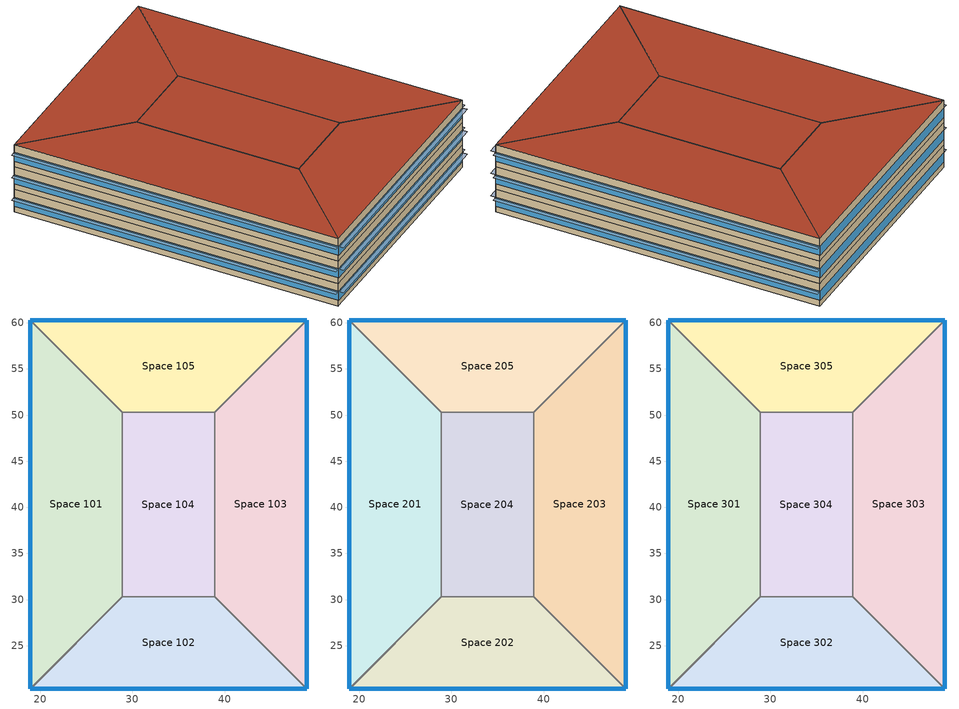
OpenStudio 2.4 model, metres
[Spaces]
Space 101
 floor ground: 18.91,60.31 28.91,50.31 28.91,30.31 18.91,20.31 z0
 wall outside: 18.91,60.31 18.91,20.31 z0:3
 wall to Space 104: 28.91,30.31 28.91,50.31 z0:3
 wall to Space 102: 18.91,20.31 28.91,30.31 z0:3
 wall to Space 105: 28.91,50.31 18.91,60.31 z0:3
 window: 18.91,60.28 18.91,20.33 z0.76:1.96
Space 102
 floor ground: 38.91,30.31 48.91,20.31 18.91,20.31 28.91,30.31 z0
 wall outside: 18.91,20.31 48.91,20.31 z0:3
 wall to Space 104: 38.91,30.31 28.91,30.31 z0:3
 wall to Space 103: 48.91,20.31 38.91,30.31 z0:3
 window: 18.93,20.31 48.88,20.31 z0.76:1.96
Space 103
 floor ground: 48.91,60.31 48.91,20.31 38.91,30.31 38.91,50.31 z0
 wall outside: 48.91,20.31 48.91,60.31 z0:3
 wall to Space 104: 38.91,50.31 38.91,30.31 z0:3
 wall to Space 105: 48.91,60.31 38.91,50.31 z0:3
 window: 48.91,20.33 48.91,60.28 z0.76:1.96
Space 104
 floor ground: 38.91,50.31 38.91,30.31 28.91,30.31 28.91,50.31 z0
 wall to Space 105: 38.91,50.31 28.91,50.31 z0:3
Space 105
 floor ground: 48.91,60.31 38.91,50.31 28.91,50.31 18.91,60.31 z0
 wall outside: 48.91,60.31 18.91,60.31 z0:3
 window: 48.88,60.31 18.93,60.31 z0.76:1.96
Space 201
 floor to Space 101: 18.91,60.31 28.91,50.31 28.91,30.31 18.91,20.31 z3
 wall outside: 18.91,60.31 18.91,20.31 z3:6
 wall to Space 204: 28.91,30.31 28.91,50.31 z3:6
 wall to Space 202: 18.91,20.31 28.91,30.31 z3:6
 wall to Space 205: 28.91,50.31 18.91,60.31 z3:6
 window: 18.91,60.28 18.91,20.33 z3.76:4.96
Space 202
 floor to Space 102: 38.91,30.31 48.91,20.31 18.91,20.31 28.91,30.31 z3
 wall outside: 18.91,20.31 48.91,20.31 z3:6
 wall to Space 204: 38.91,30.31 28.91,30.31 z3:6
 wall to Space 203: 48.91,20.31 38.91,30.31 z3:6
 window: 18.93,20.31 48.88,20.31 z3.76:4.96
Space 203
 floor to Space 103: 48.91,60.31 48.91,20.31 38.91,30.31 38.91,50.31 z3
 wall outside: 48.91,20.31 48.91,60.31 z3:6
 wall to Space 204: 38.91,50.31 38.91,30.31 z3:6
 wall to Space 205: 48.91,60.31 38.91,50.31 z3:6
 window: 48.91,20.33 48.91,60.28 z3.76:4.96
Space 204
 floor to Space 104: 38.91,50.31 38.91,30.31 28.91,30.31 28.91,50.31 z3
 wall to Space 205: 38.91,50.31 28.91,50.31 z3:6
Space 205
 floor to Space 105: 48.91,60.31 38.91,50.31 28.91,50.31 18.91,60.31 z3
 wall outside: 48.91,60.31 18.91,60.31 z3:6
 window: 48.88,60.31 18.93,60.31 z3.76:4.96
Space 301
 floor to Space 201: 18.91,60.31 28.91,50.31 28.91,30.31 18.91,20.31 z6
 wall outside: 18.91,60.31 18.91,20.31 z6:9
 wall to Space 304: 28.91,30.31 28.91,50.31 z6:9
 wall to Space 302: 18.91,20.31 28.91,30.31 z6:9
 wall to Space 305: 28.91,50.31 18.91,60.31 z6:9
 window: 18.91,60.28 18.91,20.33 z6.76:7.96
 roof outside: 18.91,20.31 28.91,30.31 28.91,50.31 18.91,60.31 z9
Space 302
 floor to Space 202: 38.91,30.31 48.91,20.31 18.91,20.31 28.91,30.31 z6
 wall outside: 18.91,20.31 48.91,20.31 z6:9
 wall to Space 304: 38.91,30.31 28.91,30.31 z6:9
 wall to Space 303: 48.91,20.31 38.91,30.31 z6:9
 window: 18.93,20.31 48.88,20.31 z6.76:7.96
 roof outside: 48.91,20.31 38.91,30.31 28.91,30.31 18.91,20.31 z9
Space 303
 floor to Space 203: 48.91,60.31 48.91,20.31 38.91,30.31 38.91,50.31 z6
 wall outside: 48.91,20.31 48.91,60.31 z6:9
 wall to Space 304: 38.91,50.31 38.91,30.31 z6:9
 wall to Space 305: 48.91,60.31 38.91,50.31 z6:9
 window: 48.91,20.33 48.91,60.28 z6.76:7.96
 roof outside: 48.91,20.31 48.91,60.31 38.91,50.31 38.91,30.31 z9
Space 304
 floor to Space 204: 38.91,50.31 38.91,30.31 28.91,30.31 28.91,50.31 z6
 wall to Space 305: 38.91,50.31 28.91,50.31 z6:9
 roof outside: 38.91,30.31 38.91,50.31 28.91,50.31 28.91,30.31 z9
Space 305
 floor to Space 205: 48.91,60.31 38.91,50.31 28.91,50.31 18.91,60.31 z6
 wall outside: 48.91,60.31 18.91,60.31 z6:9
 window: 48.88,60.31 18.93,60.31 z6.76:7.96
 roof outside: 38.91,50.31 48.91,60.31 18.91,60.31 28.91,50.31 z9
shading: 49.51,20.33 49.51,60.28 48.91,60.28 48.91,20.33 z1.96; 18.91,20.33 18.91,60.28 18.3,60.28 18.3,20.33 z7.96; 18.91,20.33 18.91,60.28 18.3,60.28 18.3,20.33 z1.96; 48.88,19.71 48.88,20.31 18.93,20.31 18.93,19.71 z7.96; 48.88,19.71 48.88,20.31 18.93,20.31 18.93,19.71 z1.96; 18.91,20.33 18.91,60.28 18.3,60.28 18.3,20.33 z4.96; 48.88,19.71 48.88,20.31 18.93,20.31 18.93,19.71 z4.96; 49.51,20.33 49.51,60.28 48.91,60.28 48.91,20.33 z4.96; 49.51,20.33 49.51,60.28 48.91,60.28 48.91,20.33 z7.96
[Building]
Building 1: Space Type=189.1-2009 - Office - OpenOffice - CZ4-8; Default Construction Set=189.1-2009 - CZ5 - Office
[Site]
Piacenza: Latitude {deg}=44.92; Longitude {deg}=9.73; Time Zone {hr}=1; Elevation {m}=134
[ClimateZones]
Climate Zone Institution Name 1=ASHRAE; Climate Zone Document Name 1=ANSI/ASHRAE Standard 169; Climate Zone Document Year 1=2006; Climate Zone Institution Name 2=CEC; Climate Zone Document Name 2=California Climate Zone Descriptions; Climate Zone Document Year 2=1995
[SizingPeriod:DesignDay] Barometric Pressure {Pa}=99726; Sky Clearness=0; Rain Indicator=0; Snow Indicator=0; Day of Month=21; Daylight Saving Time Indicator=0; Dry-Bulb Temperature Range Modifier Type=DefaultMultipliers
Name | Maximum Dry-Bulb Temperature {C} | Daily Dry-Bulb Temperature Range {deltaC} | Humidity Indicating Conditions at Maximum Dry-Bulb | Wind Speed {m/s} | Wind Direction {deg} | Month | Day Type | Humidity Indicating Type | Solar Model Indicator | ASHRAE Taub | ASHRAE Taud
Piacenza Ann Htg 99.6% Condns DB | -6.1 | 0 | -6.1 | 2 | 250 | 1 | WinterDesignDay | Wetbulb | ASHRAEClearSky
Piacenza Ann Hum_n 99.6% Condns DP=>MCDB | 3.5 | 0 | -11.3 | 2 | 250 | 1 | WinterDesignDay | Dewpoint | ASHRAEClearSky
Piacenza Ann Htg Wind 99.6% Condns WS=>MCDB | 5.8 | 0 | 5.8 | 8.9 | 250 | 1 | WinterDesignDay | Wetbulb | ASHRAEClearSky
Piacenza Ann Clg .4% Condns DB=>MWB | 33.1 | 11.9 | 22.7 | 2.3 | 90 | 8 | SummerDesignDay | Wetbulb | ASHRAETau | 0.48 | 1.935
Piacenza Ann Clg .4% Condns WB=>MDB | 30.1 | 11.9 | 24.6 | 2.3 | 90 | 8 | SummerDesignDay | Wetbulb | ASHRAETau | 0.48 | 1.935
Piacenza Ann Clg .4% Condns DP=>MDB | 27.4 | 11.9 | 23 | 2.3 | 90 | 8 | SummerDesignDay | Dewpoint | ASHRAETau | 0.48 | 1.935
Piacenza Ann Clg .4% Condns Enth=>MDB | 30.3 | 11.9 | 74900 | 2.3 | 90 | 8 | SummerDesignDay | Enthalpy | ASHRAETau | 0.48 | 1.935
[DefaultConstructionSet] Interior Partition Construction=Interior Partition
Name | Default Exterior Surface Constructions | Default Interior Surface Constructions | Default Ground Contact Surface Constructions | Default Exterior SubSurface Constructions | Default Interior SubSurface Constructions
189.1-2009 - CZ1 - Office | Default Surface Constructions 1 | Default Surface Constructions 2 | Default Surface Constructions 3 | Default Sub Surface Constructions 1 | Default Sub Surface Constructions 2
189.1-2009 - CZ5 - Office | Default Surface Constructions 13 | Default Surface Constructions 14 | Default Surface Constructions 15 | Default Sub Surface Constructions 9 | Default Sub Surface Constructions 10
[DefaultSurfaceConstructions]
Name | Floor Construction | Wall Construction | Roof Ceiling Construction
Default Surface Constructions 1 | ExtSlabCarpet 4in ClimateZone 1-8 | ASHRAE 189.1-2009 ExtWall Mass ClimateZone 1 | ASHRAE 189.1-2009 ExtRoof IEAD ClimateZone 1
Default Surface Constructions 2; Default Surface Constructions 14 | Interior Floor | Interior Wall | Interior Ceiling
Default Surface Constructions 3; Default Surface Constructions 15 | ExtSlabCarpet 4in ClimateZone 1-8 | ExtSlabCarpet 4in ClimateZone 1-8 | ExtSlabCarpet 4in ClimateZone 1-8
Default Surface Constructions 13 | ExtSlabCarpet 4in ClimateZone 1-8 | ASHRAE 189.1-2009 ExtWall Mass ClimateZone 5 | ASHRAE 189.1-2009 ExtRoof IEAD ClimateZone 2-5
[Construction]
ExtSlabCarpet 4in ClimateZone 1-8: MAT-CC05 4 HW CONCRETE, CP02 CARPET PAD
ASHRAE 189.1-2009 ExtWall Mass ClimateZone 1: 1IN Stucco, 8IN Concrete HW, Wall Insulation [31], 1/2IN Gypsum
ASHRAE 189.1-2009 ExtRoof IEAD ClimateZone 1: Roof Membrane, Roof Insulation [18], Metal Decking
Interior Floor: F16 Acoustic tile, F05 Ceiling air space resistance, M11 100mm lightweight concrete
Interior Wall: G01a 19mm gypsum board, F04 Wall air space resistance, G01a 19mm gypsum board
Interior Ceiling: M11 100mm lightweight concrete, F05 Ceiling air space resistance, F16 Acoustic tile
ASHRAE 189.1-2009 ExtWindow ClimateZone 1: Theoretical Glass [167]
Exterior Door: F08 Metal surface, I01 25mm insulation board
Interior Window: Clear 3mm
Interior Door; Interior Partition: G05 25mm wood
ASHRAE 189.1-2009 ExtRoof IEAD ClimateZone 2-5: Roof Membrane, Roof Insulation [21], Metal Decking
ASHRAE 189.1-2009 ExtWindow ClimateZone 4-5: Theoretical Glass [207]
ASHRAE 189.1-2009 ExtWall Mass ClimateZone 5: 1IN Stucco, 8IN Concrete HW, Wall Insulation [40], 1/2IN Gypsum
[Material] Thermal Absorptance=0.9
Name | Roughness | Thickness {m} | Conductivity {W/m-K} | Density {kg/m3} | Specific Heat {J/kg-K} | Solar Absorptance | Visible Absorptance
MAT-CC05 4 HW CONCRETE | Rough | 0.1016 | 1.311 | 2240 | 836.8 | 0.85 | 0.85
1IN Stucco | Smooth | 0.0253 | 0.6918 | 1858 | 837 | 0.92 | 0.92
8IN Concrete HW | MediumRough | 0.2033 | 1.7296 | 2243 | 837 | 0.65 | 0.65
Wall Insulation [31] | MediumRough | 0.0337 | 0.0432 | 91 | 837 | 0.5 | 0.5
1/2IN Gypsum | Smooth | 0.0127 | 0.16 | 784.9 | 830 | 0.4 | 0.4
Roof Membrane | VeryRough | 0.0095 | 0.16 | 1121.29 | 1460 | 0.7 | 0.7
Roof Insulation [18] | MediumRough | 0.1693 | 0.049 | 265 | 836.8 | 0.7 | 0.7
Metal Decking | MediumSmooth | 0.0015 | 45.006 | 7680 | 418.4 | 0.6 | 0.6
F16 Acoustic tile | MediumSmooth | 0.0191 | 0.06 | 368 | 590 | 0.3 | 0.3
M11 100mm lightweight concrete | MediumRough | 0.1016 | 0.53 | 1280 | 840 | 0.5 | 0.5
G01a 19mm gypsum board | MediumSmooth | 0.019 | 0.16 | 800 | 1090 | 0.4 | 0.4
F08 Metal surface | Smooth | 0.0008 | 45.28 | 7824 | 500 | 0.7 | 0.7
I01 25mm insulation board | MediumRough | 0.0254 | 0.03 | 43 | 1210 | 0.6 | 0.6
G05 25mm wood | MediumSmooth | 0.0254 | 0.15 | 608 | 1630 | 0.5 | 0.5
Roof Insulation [21] | MediumRough | 0.2105 | 0.049 | 265 | 836.8 | 0.7 | 0.7
Wall Insulation [40] | MediumRough | 0.0794 | 0.0432 | 91 | 837 | 0.5 | 0.5
[Material:NoMass]
CP02 CARPET PAD: Roughness=Smooth; Thermal Resistance {m2-K/W}=0.1; Thermal Absorptance=0.9; Solar Absorptance=0.8; Visible Absorptance=0.8
[Material:AirGap]
Name | Thermal Resistance {m2-K/W}
F05 Ceiling air space resistance | 0.18
F04 Wall air space resistance | 0.15
[DefaultSubSurfaceConstructions]
Name | Fixed Window Construction | Operable Window Construction | Door Construction | Tubular Daylight Dome Construction | Tubular Daylight Diffuser Construction
Default Sub Surface Constructions 1 | ASHRAE 189.1-2009 ExtWindow ClimateZone 1 | ASHRAE 189.1-2009 ExtWindow ClimateZone 1 | Exterior Door | Interior Window | Interior Window
Default Sub Surface Constructions 2; Default Sub Surface Constructions 10 | Interior Window | Interior Window | Interior Door
Default Sub Surface Constructions 9 | ASHRAE 189.1-2009 ExtWindow ClimateZone 4-5 | ASHRAE 189.1-2009 ExtWindow ClimateZone 4-5 | Exterior Door | Interior Window | Interior Window
[WindowMaterial:Glazing] Optical Data Type=SpectralAverage; Thickness {m}=0.003; Back Side Solar Reflectance at Normal Incidence=0; Back Side Visible Reflectance at Normal Incidence=0; Infrared Transmittance at Normal Incidence=0; Dirt Correction Factor for Solar and Visible Transmittance=1; Solar Diffusing=No
Name | Solar Transmittance at Normal Incidence | Front Side Solar Reflectance at Normal Incidence | Visible Transmittance at Normal Incidence | Front Side Visible Reflectance at Normal Incidence | Front Side Infrared Hemispherical Emissivity | Back Side Infrared Hemispherical Emissivity | Conductivity {W/m-K}
Theoretical Glass [167] | 0.2374 | 0.7126 | 0.2512 | 0.6988 | 0.985 | 0.985 | 2.1073
Clear 3mm | 0.837 | 0.075 | 0.898 | 0.081 | 0.84 | 0.84 | 0.9
Theoretical Glass [207] | 0.3311 | 0.6189 | 0.44 | 0.51 | 0.9 | 0.9 | 0.0133
[WindowMaterial:Blind]
Window Material Blind 1: Slat Width {m}=0.025; Slat Separation {m}=0.01875; Front Side Slat Beam Solar Reflectance=0.5; Back Side Slat Beam Solar Reflectance=0.5; Front Side Slat Diffuse Solar Reflectance=0.5; Back Side Slat Diffuse Solar Reflectance=0.5; Slat Beam Visible Transmittance=0
[SpaceType] Standards Building Type=Office
Name | Default Schedule Set | Design Specification Outdoor Air Object | Standards Space Type
189.1-2009 - Office - BreakRoom - CZ1-3 | 189.1-2009 - Office - BreakRoom - CZ1-3 Schedule Set | 189.1-2009 - Office - BreakRoom - CZ1-3 Ventilation | BreakRoom
189.1-2009 - Office - ClosedOffice - CZ1-3 | 189.1-2009 - Office - ClosedOffice - CZ1-3 Schedule Set | 189.1-2009 - Office - ClosedOffice - CZ1-3 Ventilation | ClosedOffice
189.1-2009 - Office - Lobby - CZ1-3 | 189.1-2009 - Office - Lobby - CZ1-3 Schedule Set | 189.1-2009 - Office - Lobby - CZ1-3 Ventilation | Lobby
189.1-2009 - Office - OpenOffice - CZ1-3 | 189.1-2009 - Office - OpenOffice - CZ1-3 Schedule Set | 189.1-2009 - Office - OpenOffice - CZ1-3 Ventilation | OpenOffice
189.1-2009 - Office - OpenOffice - CZ4-8 | 189.1-2009 - Office - OpenOffice - CZ4-8 Schedule Set | 189.1-2009 - Office - OpenOffice - CZ4-8 Ventilation | OpenOffice
[DefaultScheduleSet] People Activity Level Schedule=Office Activity; Lighting Schedule=Office Bldg Light; Electric Equipment Schedule=Office Bldg Equip; Infiltration Schedule=Office Infil Quarter On
Name | Number of People Schedule
189.1-2009 - Office - BreakRoom - CZ1-3 Schedule Set; 189.1-2009 - Office - Lobby - CZ1-3 Schedule Set | Office Misc Occ
189.1-2009 - Office - ClosedOffice - CZ1-3 Schedule Set; 189.1-2009 - Office - OpenOffice - CZ1-3 Schedule Set; 189.1-2009 - Office - OpenOffice - CZ4-8 Schedule Set | Office Work Occ
[Lights:Definition] Design Level Calculation Method=Watts/Area
Name | Watts per Space Floor Area {W/m2}
189.1-2009 - Office - BreakRoom - CZ1-3 Lights Definition | 11.625
189.1-2009 - Office - ClosedOffice - CZ1-3 Lights Definition; 189.1-2009 - Office - OpenOffice - CZ1-3 Lights Definition; 189.1-2009 - Office - OpenOffice - CZ4-8 Lights Definition | 10.6563
189.1-2009 - Office - Lobby - CZ1-3 Lights Definition | 12.5938
[Lights]
Name | Lights Definition | Space or SpaceType
189.1-2009 - Office - BreakRoom - CZ1-3 Lights | 189.1-2009 - Office - BreakRoom - CZ1-3 Lights Definition | 189.1-2009 - Office - BreakRoom - CZ1-3
189.1-2009 - Office - ClosedOffice - CZ1-3 Lights | 189.1-2009 - Office - ClosedOffice - CZ1-3 Lights Definition | 189.1-2009 - Office - ClosedOffice - CZ1-3
189.1-2009 - Office - Lobby - CZ1-3 Lights | 189.1-2009 - Office - Lobby - CZ1-3 Lights Definition | 189.1-2009 - Office - Lobby - CZ1-3
189.1-2009 - Office - OpenOffice - CZ1-3 Lights | 189.1-2009 - Office - OpenOffice - CZ1-3 Lights Definition | 189.1-2009 - Office - OpenOffice - CZ1-3
189.1-2009 - Office - OpenOffice - CZ4-8 Lights | 189.1-2009 - Office - OpenOffice - CZ4-8 Lights Definition | 189.1-2009 - Office - OpenOffice - CZ4-8
[DesignSpecification:OutdoorAir] Outdoor Air Method=Sum
Name | Outdoor Air Flow per Person {m3/s-person}
189.1-2009 - Office - BreakRoom - CZ1-3 Ventilation; 189.1-2009 - Office - Lobby - CZ1-3 Ventilation | 0.00707921
189.1-2009 - Office - ClosedOffice - CZ1-3 Ventilation; 189.1-2009 - Office - OpenOffice - CZ1-3 Ventilation; 189.1-2009 - Office - OpenOffice - CZ4-8 Ventilation | 0.00943895
[People:Definition] Number of People Calculation Method=People/Area; Fraction Radiant=0.3
Name | People per Space Floor Area {person/m2}
189.1-2009 - Office - BreakRoom - CZ1-3 People Definition | 0.538196
189.1-2009 - Office - ClosedOffice - CZ1-3 People Definition | 0.0511286
189.1-2009 - Office - Lobby - CZ1-3 People Definition | 0.107639
189.1-2009 - Office - OpenOffice - CZ1-3 People Definition; 189.1-2009 - Office - OpenOffice - CZ4-8 People Definition | 0.0565105
[People]
Name | People Definition | Space or SpaceType
189.1-2009 - Office - BreakRoom - CZ1-3 People | 189.1-2009 - Office - BreakRoom - CZ1-3 People Definition | 189.1-2009 - Office - BreakRoom - CZ1-3
189.1-2009 - Office - ClosedOffice - CZ1-3 People | 189.1-2009 - Office - ClosedOffice - CZ1-3 People Definition | 189.1-2009 - Office - ClosedOffice - CZ1-3
189.1-2009 - Office - Lobby - CZ1-3 People | 189.1-2009 - Office - Lobby - CZ1-3 People Definition | 189.1-2009 - Office - Lobby - CZ1-3
189.1-2009 - Office - OpenOffice - CZ1-3 People | 189.1-2009 - Office - OpenOffice - CZ1-3 People Definition | 189.1-2009 - Office - OpenOffice - CZ1-3
189.1-2009 - Office - OpenOffice - CZ4-8 People | 189.1-2009 - Office - OpenOffice - CZ4-8 People Definition | 189.1-2009 - Office - OpenOffice - CZ4-8
[SpaceInfiltration:DesignFlowRate] Design Flow Rate Calculation Method=Flow/ExteriorArea
Name | Space or SpaceType | Flow per Exterior Surface Area {m3/s-m2}
189.1-2009 - Office - BreakRoom - CZ1-3 Infiltration | 189.1-2009 - Office - BreakRoom - CZ1-3 | 0.00030226
189.1-2009 - Office - ClosedOffice - CZ1-3 Infiltration | 189.1-2009 - Office - ClosedOffice - CZ1-3 | 0.00030226
189.1-2009 - Office - Lobby - CZ1-3 Infiltration | 189.1-2009 - Office - Lobby - CZ1-3 | 0.00030226
189.1-2009 - Office - OpenOffice - CZ1-3 Infiltration | 189.1-2009 - Office - OpenOffice - CZ1-3 | 0.00030226
189.1-2009 - Office - OpenOffice - CZ4-8 Infiltration | 189.1-2009 - Office - OpenOffice - CZ4-8 | 0.000226568
[ElectricEquipment:Definition] Design Level Calculation Method=Watts/Area
Name | Watts per Space Floor Area {W/m2}
189.1-2009 - Office - BreakRoom - CZ1-3 Electric Equipment Definition | 48.007
189.1-2009 - Office - ClosedOffice - CZ1-3 Electric Equipment Definition | 6.8889
189.1-2009 - Office - Lobby - CZ1-3 Electric Equipment Definition | 0.753474
189.1-2009 - Office - OpenOffice - CZ1-3 Electric Equipment Definition; 189.1-2009 - Office - OpenOffice - CZ4-8 Electric Equipment Definition | 7.64238
[ElectricEquipment]
Name | Electric Equipment Definition | Space or SpaceType
189.1-2009 - Office - BreakRoom - CZ1-3 Electric Equipment | 189.1-2009 - Office - BreakRoom - CZ1-3 Electric Equipment Definition | 189.1-2009 - Office - BreakRoom - CZ1-3
189.1-2009 - Office - ClosedOffice - CZ1-3 Electric Equipment | 189.1-2009 - Office - ClosedOffice - CZ1-3 Electric Equipment Definition | 189.1-2009 - Office - ClosedOffice - CZ1-3
189.1-2009 - Office - Lobby - CZ1-3 Electric Equipment | 189.1-2009 - Office - Lobby - CZ1-3 Electric Equipment Definition | 189.1-2009 - Office - Lobby - CZ1-3
189.1-2009 - Office - OpenOffice - CZ1-3 Electric Equipment | 189.1-2009 - Office - OpenOffice - CZ1-3 Electric Equipment Definition | 189.1-2009 - Office - OpenOffice - CZ1-3
189.1-2009 - Office - OpenOffice - CZ4-8 Electric Equipment | 189.1-2009 - Office - OpenOffice - CZ4-8 Electric Equipment Definition | 189.1-2009 - Office - OpenOffice - CZ4-8
[ThermostatSetpoint:DualSetpoint] Heating Setpoint Temperature Schedule=Medium Office HtgSetp; Cooling Setpoint Temperature Schedule=Medium Office ClgSetp
Thermal Zone 1 Thermostat; Thermal Zone 2 Thermostat; Thermal Zone 3 Thermostat 1; Thermal Zone 4 Thermostat
[ShadingControl]
Shading Control 1: Shading Type=InteriorBlind; Shading Device Material=Window Material Blind 1
[BuildingStory] Nominal Floor to Floor Height {m}=3
Name | Nominal Z Coordinate {m}
Building Story 1 | 0
Building Story 2 | 3
Building Story 3 | 6
[Space] Default Construction Set=189.1-2009 - CZ1 - Office; Building Story=Building Story 1
Name | Space Type | Thermal Zone
Space 101; Space 102; Space 104; Space 201; Space 202; Space 204; Space 301; Space 304 | 189.1-2009 - Office - Lobby - CZ1-3 | Thermal Zone 3
Space 103; Space 203; Space 303 | 189.1-2009 - Office - OpenOffice - CZ1-3 | Thermal Zone 1
Space 105; Space 205; Space 305 | 189.1-2009 - Office - BreakRoom - CZ1-3 | Thermal Zone 4
Space 302 | 189.1-2009 - Office - ClosedOffice - CZ1-3 | Thermal Zone 2
[ThermalZone] Use Ideal Air Loads=Yes
Name | Thermostat
Thermal Zone 1 | Thermal Zone 1 Thermostat
Thermal Zone 2 | Thermal Zone 2 Thermostat
Thermal Zone 3 | Thermal Zone 3 Thermostat 1
Thermal Zone 4 | Thermal Zone 4 Thermostat
[Sizing:Zone] Zone Cooling Design Supply Air Temperature Input Method=SupplyAirTemperature; Zone Cooling Design Supply Air Temperature {C}=14; Zone Cooling Design Supply Air Temperature Difference {deltaC}=11.11; Zone Heating Design Supply Air Temperature Input Method=SupplyAirTemperature; Zone Heating Design Supply Air Temperature {C}=40; Zone Heating Design Supply Air Temperature Difference {deltaC}=11.11; Zone Cooling Design Supply Air Humidity Ratio {kg-H2O/kg-air}=0.0085; Zone Heating Design Supply Air Humidity Ratio {kg-H2O/kg-air}=0.008; Cooling Design Air Flow Method=DesignDay; Heating Design Air Flow Method=DesignDay; Account for Dedicated Outdoor Air System=No; Dedicated Outdoor Air System Control Strategy=NeutralSupplyAir; Dedicated Outdoor Air Low Setpoint Temperature for Design {C}=autosize; Dedicated Outdoor Air High Setpoint Temperature for Design {C}=autosize
Thermal Zone 1; Thermal Zone 2; Thermal Zone 3; Thermal Zone 4
[Schedule:Ruleset]
Name | Default Day Schedule | Summer Design Day Schedule | Winter Design Day Schedule
Office Bldg Light | Office Bldg Light Default Schedule | Office Bldg Light Summer Design Day | Office Bldg Light Winter Design Day
Office Misc Occ | Office Bldg Occ Default Schedule 1 | Office Bldg Occ Summer Design Day 1 | Office Bldg Occ Winter Design Day 1
Office Activity | Office Activity Default Schedule | Office Activity Summer Design Day | Office Activity Winter Design Day
Office Infil Quarter On | Office Infil Quarter On Default Schedule | Office Infil Quarter On Summer Design Day | Office Infil Quarter On Winter Design Day
Office Bldg Equip | Office Bldg Equip Default Schedule | Office Bldg Equip Summer Design Day | Office Bldg Equip Winter Design Day
Medium Office HtgSetp | Medium Office HtgSetp Default Schedule | Medium Office HtgSetp Summer Design Day | Medium Office HtgSetp Winter Design Day
Medium Office ClgSetp | Medium Office ClgSetp Default Schedule | Medium Office ClgSetp Summer Design Day | Medium Office ClgSetp Winter Design Day
Office Work Occ | Office Bldg Occ Default Schedule | Office Bldg Occ Summer Design Day | Office Bldg Occ Winter Design Day
[Schedule:Day]
Office Bldg Light Default Schedule: 5, 0, 0.05, 7, 0, 0.1, 8, 0, 0.3, 17, 0, 0.9, 18, 0, 0.7, 20, 0, 0.5, 22, 0, 0.3, 23, 0, 0.1, 24, 0, 0.05
Office Bldg Light Summer Design Day; Office Infil Quarter On Rule 1 Day Schedule; Office Bldg Equip Summer Design Day: 24, 0, 1
Office Bldg Light Winter Design Day; Office Bldg Occ Winter Design Day 1; Office Bldg Occ Rule 1 Day Schedule 1; Office Bldg Equip Winter Design Day; Office Bldg Occ Winter Design Day; Office Bldg Occ Rule 1 Day Schedule: 24, 0, 0
Office Bldg Light Rule 1 Day Schedule: 24, 0, 0.05
Office Bldg Light Rule 2 Day Schedule: 6, 0, 0.05, 8, 0, 0.1, 14, 0, 0.5, 17, 0, 0.15, 24, 0, 0.05
Office Bldg Occ Default Schedule 1: 6, 0, 0, 7, 0, 0.1, 8, 0, 0.2, 20, 0, 0.4, 22, 0, 0.1, 24, 0, 0.05
Office Bldg Occ Summer Design Day 1; Office Bldg Occ Summer Design Day: 6, 0, 0, 22, 0, 1, 24, 0, 0.05
Office Bldg Occ Rule 2 Day Schedule 1: 6, 0, 0, 8, 0, 0.1, 14, 0, 0.25, 17, 0, 0.1, 24, 0, 0
Office Activity Default Schedule; Office Activity Summer Design Day; Office Activity Winter Design Day: 24, 0, 132
Office Infil Quarter On Default Schedule; Office Infil Quarter On Summer Design Day: 6, 0, 1, 22, 0, 0.25, 24, 0, 1
Office Infil Quarter On Winter Design Day; Office Infil Quarter On Rule 2 Day Schedule: 6, 0, 1, 18, 0, 0.25, 24, 0, 1
Office Bldg Equip Default Schedule: 8, 0, 0.4, 12, 0, 0.9, 13, 0, 0.8, 17, 0, 0.9, 18, 0, 0.8, 20, 0, 0.6, 22, 0, 0.5, 24, 0, 0.4
Office Bldg Equip Rule 1 Day Schedule: 24, 0, 0.3
Office Bldg Equip Rule 2 Day Schedule: 6, 0, 0.3, 8, 0, 0.4, 14, 0, 0.5, 17, 0, 0.35, 24, 0, 0.3
Medium Office HtgSetp Default Schedule: 6, 0, 15.6, 22, 0, 21, 24, 0, 15.6
Medium Office HtgSetp Summer Design Day; Medium Office HtgSetp Rule 1 Day Schedule: 24, 0, 15.6
Medium Office HtgSetp Winter Design Day: 24, 0, 21
Medium Office HtgSetp Rule 2 Day Schedule: 6, 0, 15.6, 18, 0, 21, 24, 0, 15.6
Medium Office ClgSetp Default Schedule; Medium Office ClgSetp Summer Design Day: 6, 0, 26.7, 22, 0, 24, 24, 0, 26.7
Medium Office ClgSetp Winter Design Day; Medium Office ClgSetp Rule 1 Day Schedule: 24, 0, 26.7
Medium Office ClgSetp Rule 2 Day Schedule: 6, 0, 26.7, 18, 0, 24, 24, 0, 26.7
Office Bldg Occ Default Schedule: 6, 0, 0, 7, 0, 0.1, 8, 0, 0.2, 12, 0, 0.85, 13, 0, 0.5, 17, 0, 0.85, 18, 0, 0.7, 20, 0, 0.4, 22, 0, 0.1, 24, 0, 0.05
Office Bldg Occ Rule 2 Day Schedule: 6, 0, 0, 8, 0, 0.1, 14, 0, 0.4, 17, 0, 0.1, 24, 0, 0
[Schedule:Rule] Apply Monday=No; Apply Tuesday=No; Apply Wednesday=No; Apply Thursday=No; Apply Friday=No; Date Specification Type=DateRange; Start Month=1; Start Day=1; End Month=12; End Day=31
Name | Schedule Ruleset | Rule Order | Day Schedule | Apply Sunday | Apply Saturday
Office Bldg Light Rule 1 | Office Bldg Light | 0 | Office Bldg Light Rule 1 Day Schedule | Yes | No
Office Bldg Light Rule 2 | Office Bldg Light | 1 | Office Bldg Light Rule 2 Day Schedule | No | Yes
Office Misc Occ Rule 1 | Office Misc Occ | 0 | Office Bldg Occ Rule 1 Day Schedule 1 | Yes | No
Office Misc Occ Rule 2 | Office Misc Occ | 1 | Office Bldg Occ Rule 2 Day Schedule 1 | No | Yes
Office Infil Quarter On Rule 1 | Office Infil Quarter On | 0 | Office Infil Quarter On Rule 1 Day Schedule | Yes | No
Office Infil Quarter On Rule 2 | Office Infil Quarter On | 1 | Office Infil Quarter On Rule 2 Day Schedule | No | Yes
Office Bldg Equip Rule 1 | Office Bldg Equip | 0 | Office Bldg Equip Rule 1 Day Schedule | Yes | No
Office Bldg Equip Rule 2 | Office Bldg Equip | 1 | Office Bldg Equip Rule 2 Day Schedule | No | Yes
Medium Office HtgSetp Rule 1 | Medium Office HtgSetp | 0 | Medium Office HtgSetp Rule 1 Day Schedule | Yes | No
Medium Office HtgSetp Rule 2 | Medium Office HtgSetp | 1 | Medium Office HtgSetp Rule 2 Day Schedule | No | Yes
Medium Office ClgSetp Rule 1 | Medium Office ClgSetp | 0 | Medium Office ClgSetp Rule 1 Day Schedule | Yes | No
Medium Office ClgSetp Rule 2 | Medium Office ClgSetp | 1 | Medium Office ClgSetp Rule 2 Day Schedule | No | Yes
Office Work Occ Rule 1 | Office Work Occ | 0 | Office Bldg Occ Rule 1 Day Schedule | Yes | No
Office Work Occ Rule 2 | Office Work Occ | 1 | Office Bldg Occ Rule 2 Day Schedule | No | Yes
